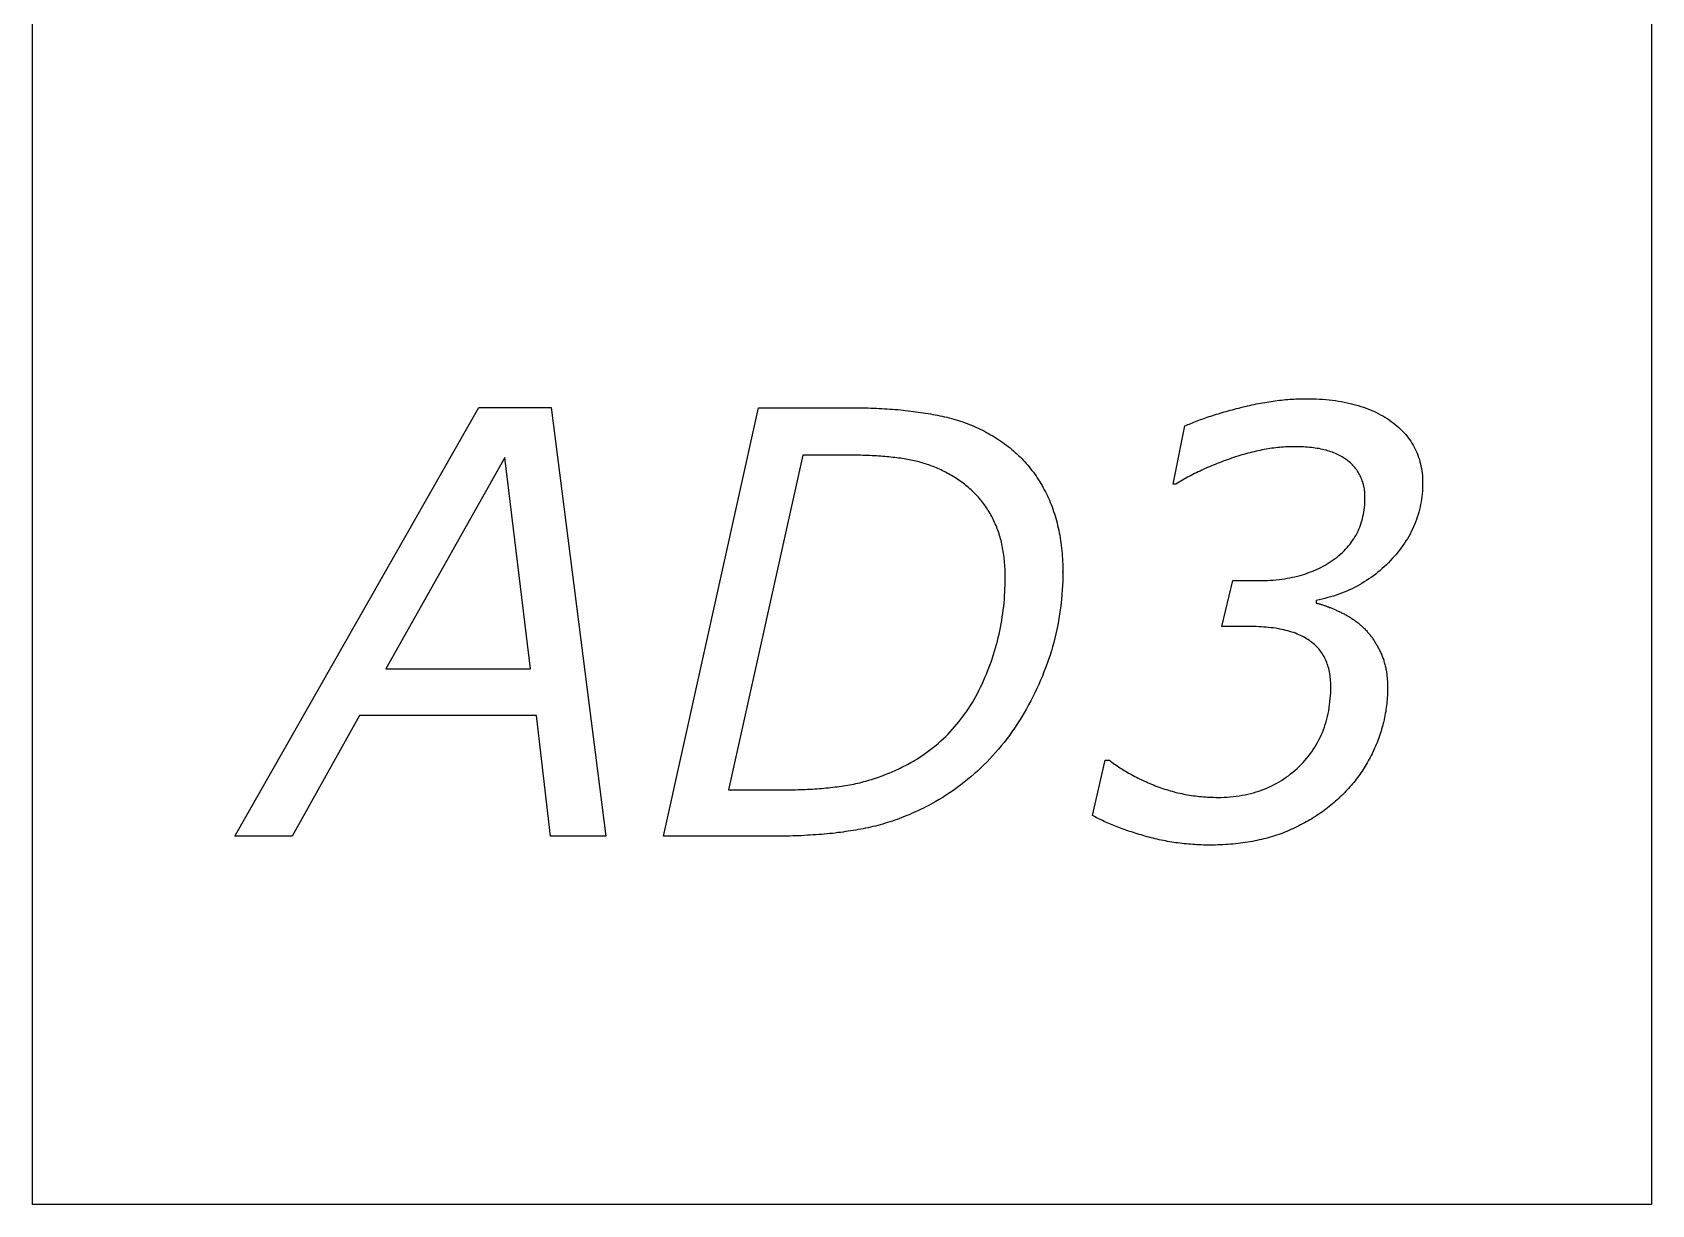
# Model space of a CAD drawing. Extents: x 0.1 to 3.8, y 0.1 to 10.9.
# Drawn here: x 0.062 to 1.938, y 0.062 to 1.42 of the extents above; entities that cross this region are included whole.
import ezdxf

# ---------------------------------------------------------------- set-up
doc = ezdxf.new("R2010")
doc.units = 0
doc.layers.add('CAPA_1', color=7, linetype='CONTINUOUS')

msp = doc.modelspace()

# ---------------------------------------------------------------- linework, layer by layer
at = {"layer": 'CAPA_1', "color": 7}
for points in [[(0.0621, 9.9379), (1.9379, 9.9379), (1.9379, 0.0621), (0.0621, 0.0621)], [(0.7263, 0.489), (0.6622, 0.489), (0.6462, 0.6287), (0.4412, 0.6287), (0.3632, 0.489), (0.2965, 0.489), (0.5794, 0.9853), (0.6631, 0.9853)], [(0.6392, 0.6827), (0.6095, 0.9276), (0.4715, 0.6827)]]:
    msp.add_lwpolyline(points, close=True, dxfattribs=at)
for points in [[(1.4621, 0.9855), (1.4647, 0.9861), (1.4672, 0.9867), (1.4698, 0.9873), (1.4723, 0.9879), (1.4748, 0.9885), (1.4773, 0.989), (1.4798, 0.9896), (1.4823, 0.9901), (1.4848, 0.9905), (1.4873, 0.991), (1.4897, 0.9914), (1.4922, 0.9918), (1.4946, 0.9922), (1.4971, 0.9926), (1.4995, 0.993), (1.5019, 0.9933), (1.5043, 0.9936), (1.5067, 0.9939), (1.5091, 0.9941), (1.5115, 0.9944), (1.5139, 0.9946), (1.5163, 0.9948), (1.5186, 0.995), (1.521, 0.9952), (1.5233, 0.9953), (1.5256, 0.9954), (1.528, 0.9955), (1.5303, 0.9956), (1.5326, 0.9956), (1.5349, 0.9957), (1.5372, 0.9957)], [(1.5372, 0.9957), (1.5412, 0.9956), (1.5452, 0.9956), (1.5491, 0.9954), (1.553, 0.9952), (1.5568, 0.995), (1.5605, 0.9947), (1.5642, 0.9943), (1.5679, 0.9939), (1.5715, 0.9935), (1.575, 0.9929), (1.5785, 0.9924), (1.5819, 0.9917), (1.5852, 0.991), (1.5885, 0.9903), (1.5918, 0.9895), (1.595, 0.9887), (1.5981, 0.9877), (1.6012, 0.9868), (1.6042, 0.9858), (1.6072, 0.9847), (1.6101, 0.9836), (1.613, 0.9824), (1.6158, 0.9812), (1.6185, 0.9799), (1.6212, 0.9785), (1.6238, 0.9771), (1.6264, 0.9757), (1.6289, 0.9742), (1.6314, 0.9726), (1.6338, 0.971), (1.6362, 0.9693)], [(0.9218, 0.4888), (0.7934, 0.4888), (0.9033, 0.9851), (1.0138, 0.9851)], [(1.0138, 0.9851), (1.0171, 0.9851), (1.0204, 0.9851), (1.0237, 0.9851), (1.027, 0.985), (1.0302, 0.9849), (1.0334, 0.9848), (1.0367, 0.9847), (1.0398, 0.9846), (1.043, 0.9845), (1.0462, 0.9843), (1.0493, 0.9841), (1.0524, 0.9839), (1.0555, 0.9837), (1.0586, 0.9835), (1.0617, 0.9832), (1.0647, 0.983), (1.0677, 0.9827), (1.0707, 0.9824), (1.0737, 0.9821), (1.0767, 0.9817), (1.0796, 0.9814), (1.0825, 0.981), (1.0854, 0.9806), (1.0883, 0.9802), (1.0912, 0.9798), (1.094, 0.9794), (1.0969, 0.9789), (1.0997, 0.9785), (1.1025, 0.978), (1.1052, 0.9775), (1.108, 0.977)], [(1.108, 0.977), (1.1107, 0.9765), (1.1135, 0.976), (1.1162, 0.9754), (1.1189, 0.9748), (1.1216, 0.9742), (1.1243, 0.9735), (1.1269, 0.9728), (1.1296, 0.9721), (1.1322, 0.9713), (1.1348, 0.9705), (1.1374, 0.9697), (1.14, 0.9688), (1.1426, 0.9679), (1.1451, 0.9669), (1.1477, 0.9659), (1.1502, 0.9649), (1.1527, 0.9638), (1.1552, 0.9627), (1.1577, 0.9616), (1.1601, 0.9604), (1.1626, 0.9592), (1.165, 0.9579), (1.1674, 0.9566), (1.1698, 0.9553), (1.1722, 0.9539), (1.1746, 0.9525), (1.1769, 0.9511), (1.1793, 0.9496), (1.1816, 0.9481), (1.1839, 0.9466), (1.1862, 0.945)], [(1.3973, 0.9641), (1.399, 0.9649), (1.4007, 0.9656), (1.4024, 0.9663), (1.4041, 0.9671), (1.4059, 0.9678), (1.4077, 0.9685), (1.4095, 0.9693), (1.4114, 0.97), (1.4133, 0.9707), (1.4152, 0.9714), (1.4172, 0.9721), (1.4191, 0.9728), (1.4211, 0.9735), (1.4232, 0.9742), (1.4252, 0.9749), (1.4273, 0.9756), (1.4295, 0.9763), (1.4316, 0.977), (1.4338, 0.9777), (1.436, 0.9783), (1.4382, 0.979), (1.4405, 0.9797), (1.4428, 0.9803), (1.4451, 0.981), (1.4474, 0.9816), (1.4498, 0.9823), (1.4522, 0.9829), (1.4547, 0.9836), (1.4571, 0.9842), (1.4596, 0.9848), (1.4621, 0.9855)], [(1.3868, 0.8968), (1.3836, 0.8968), (1.3973, 0.9641)], [(1.6362, 0.9693), (1.6385, 0.9676), (1.6407, 0.9659), (1.6429, 0.9641), (1.645, 0.9623), (1.647, 0.9604), (1.6489, 0.9585), (1.6508, 0.9566), (1.6526, 0.9546), (1.6543, 0.9526), (1.6559, 0.9505), (1.6574, 0.9484), (1.6589, 0.9463), (1.6603, 0.9441), (1.6616, 0.9419), (1.6629, 0.9396), (1.6641, 0.9373), (1.6652, 0.935), (1.6662, 0.9326), (1.6671, 0.9302), (1.668, 0.9277), (1.6688, 0.9252), (1.6695, 0.9227), (1.6702, 0.9201), (1.6707, 0.9175), (1.6712, 0.9148), (1.6716, 0.9121), (1.672, 0.9094), (1.6723, 0.9066), (1.6724, 0.9038), (1.6726, 0.9009), (1.6726, 0.898)], [(1.1862, 0.945), (1.1884, 0.9434), (1.1905, 0.9419), (1.1926, 0.9403), (1.1947, 0.9386), (1.1967, 0.937), (1.1987, 0.9353), (1.2007, 0.9335), (1.2026, 0.9318), (1.2045, 0.93), (1.2064, 0.9282), (1.2082, 0.9263), (1.21, 0.9245), (1.2118, 0.9225), (1.2135, 0.9206), (1.2152, 0.9186), (1.2169, 0.9166), (1.2185, 0.9146), (1.2201, 0.9125), (1.2217, 0.9105), (1.2233, 0.9083), (1.2248, 0.9062), (1.2262, 0.904), (1.2277, 0.9018), (1.2291, 0.8995), (1.2304, 0.8973), (1.2318, 0.895), (1.2331, 0.8926), (1.2343, 0.8903), (1.2356, 0.8879), (1.2368, 0.8854), (1.238, 0.883)], [(1.5244, 0.9401), (1.5223, 0.9401), (1.5201, 0.94), (1.5179, 0.94), (1.5158, 0.9399), (1.5136, 0.9398), (1.5114, 0.9396), (1.5092, 0.9395), (1.507, 0.9393), (1.5047, 0.939), (1.5025, 0.9388), (1.5003, 0.9385), (1.498, 0.9382), (1.4958, 0.9379), (1.4935, 0.9375), (1.4912, 0.9371), (1.4889, 0.9367), (1.4866, 0.9363), (1.4843, 0.9358), (1.482, 0.9353), (1.4797, 0.9348), (1.4774, 0.9343), (1.475, 0.9337), (1.4727, 0.9331), (1.4703, 0.9325), (1.4679, 0.9319), (1.4656, 0.9312), (1.4632, 0.9305), (1.4608, 0.9298), (1.4584, 0.929), (1.4559, 0.9282), (1.4535, 0.9274)], [(1.5851, 0.9245), (1.5837, 0.9255), (1.5824, 0.9264), (1.5809, 0.9273), (1.5795, 0.9282), (1.578, 0.9291), (1.5764, 0.9299), (1.5748, 0.9307), (1.5732, 0.9315), (1.5716, 0.9322), (1.5698, 0.9329), (1.5681, 0.9336), (1.5663, 0.9342), (1.5645, 0.9348), (1.5626, 0.9354), (1.5607, 0.9359), (1.5587, 0.9364), (1.5567, 0.9369), (1.5547, 0.9374), (1.5526, 0.9378), (1.5505, 0.9381), (1.5483, 0.9385), (1.5461, 0.9388), (1.5439, 0.9391), (1.5416, 0.9393), (1.5392, 0.9395), (1.5369, 0.9397), (1.5345, 0.9398), (1.532, 0.94), (1.5295, 0.94), (1.527, 0.9401), (1.5244, 0.9401)], [(1.0074, 0.9303), (0.9547, 0.9303), (0.8685, 0.5426), (0.9346, 0.5426)], [(1.0818, 0.9241), (1.0799, 0.9245), (1.0779, 0.9249), (1.076, 0.9253), (1.0739, 0.9256), (1.0719, 0.9259), (1.0698, 0.9263), (1.0677, 0.9266), (1.0656, 0.9269), (1.0634, 0.9272), (1.0612, 0.9274), (1.059, 0.9277), (1.0567, 0.9279), (1.0544, 0.9282), (1.0521, 0.9284), (1.0497, 0.9286), (1.0473, 0.9288), (1.0449, 0.929), (1.0424, 0.9292), (1.0399, 0.9293), (1.0374, 0.9295), (1.0348, 0.9296), (1.0322, 0.9297), (1.0296, 0.9298), (1.0269, 0.9299), (1.0242, 0.93), (1.0215, 0.9301), (1.0187, 0.9301), (1.0159, 0.9302), (1.0131, 0.9302), (1.0103, 0.9302), (1.0074, 0.9303)], [(1.137, 0.9001), (1.1354, 0.9013), (1.1337, 0.9024), (1.132, 0.9035), (1.1303, 0.9046), (1.1286, 0.9056), (1.1269, 0.9066), (1.1252, 0.9076), (1.1235, 0.9086), (1.1217, 0.9095), (1.12, 0.9105), (1.1182, 0.9114), (1.1165, 0.9122), (1.1147, 0.9131), (1.113, 0.9139), (1.1112, 0.9147), (1.1094, 0.9155), (1.1076, 0.9162), (1.1058, 0.917), (1.104, 0.9177), (1.1022, 0.9183), (1.1004, 0.919), (1.0986, 0.9196), (1.0967, 0.9202), (1.0949, 0.9208), (1.093, 0.9213), (1.0912, 0.9219), (1.0893, 0.9224), (1.0874, 0.9228), (1.0856, 0.9233), (1.0837, 0.9237), (1.0818, 0.9241)], [(1.4535, 0.9274), (1.4511, 0.9266), (1.4487, 0.9258), (1.4463, 0.9249), (1.4439, 0.9241), (1.4416, 0.9232), (1.4392, 0.9223), (1.4369, 0.9214), (1.4346, 0.9205), (1.4324, 0.9196), (1.4301, 0.9187), (1.4279, 0.9178), (1.4256, 0.9168), (1.4234, 0.9159), (1.4212, 0.9149), (1.4191, 0.9139), (1.4169, 0.9129), (1.4148, 0.9119), (1.4127, 0.9109), (1.4106, 0.9099), (1.4085, 0.9089), (1.4064, 0.9078), (1.4044, 0.9068), (1.4023, 0.9057), (1.4003, 0.9046), (1.3983, 0.9035), (1.3964, 0.9024), (1.3944, 0.9013), (1.3925, 0.9002), (1.3906, 0.8991), (1.3886, 0.8979), (1.3868, 0.8968)], [(1.6058, 0.8808), (1.6058, 0.8826), (1.6058, 0.8844), (1.6057, 0.8861), (1.6055, 0.8879), (1.6053, 0.8896), (1.6051, 0.8912), (1.6048, 0.8929), (1.6045, 0.8945), (1.6041, 0.8961), (1.6037, 0.8976), (1.6032, 0.8992), (1.6027, 0.9007), (1.6022, 0.9022), (1.6016, 0.9036), (1.601, 0.905), (1.6003, 0.9064), (1.5996, 0.9078), (1.5988, 0.9092), (1.598, 0.9105), (1.5972, 0.9118), (1.5963, 0.9131), (1.5954, 0.9144), (1.5944, 0.9156), (1.5934, 0.9168), (1.5923, 0.918), (1.5912, 0.9191), (1.5901, 0.9202), (1.5889, 0.9213), (1.5877, 0.9224), (1.5864, 0.9234), (1.5851, 0.9245)], [(1.176, 0.8541), (1.1752, 0.8559), (1.1743, 0.8577), (1.1734, 0.8594), (1.1725, 0.8611), (1.1715, 0.8628), (1.1705, 0.8645), (1.1695, 0.8662), (1.1685, 0.8678), (1.1674, 0.8694), (1.1664, 0.871), (1.1652, 0.8726), (1.1641, 0.8742), (1.1629, 0.8757), (1.1617, 0.8772), (1.1605, 0.8787), (1.1592, 0.8802), (1.158, 0.8817), (1.1566, 0.8831), (1.1553, 0.8845), (1.1539, 0.886), (1.1525, 0.8873), (1.1511, 0.8887), (1.1497, 0.89), (1.1482, 0.8914), (1.1467, 0.8927), (1.1451, 0.894), (1.1436, 0.8952), (1.142, 0.8965), (1.1404, 0.8977), (1.1387, 0.8989), (1.137, 0.9001)], [(1.238, 0.883), (1.2391, 0.8805), (1.2402, 0.878), (1.2412, 0.8755), (1.2423, 0.873), (1.2433, 0.8704), (1.2442, 0.8678), (1.2451, 0.8652), (1.246, 0.8625), (1.2468, 0.8598), (1.2476, 0.8571), (1.2484, 0.8544), (1.2491, 0.8517), (1.2498, 0.8489), (1.2505, 0.8461), (1.2511, 0.8432), (1.2516, 0.8404), (1.2522, 0.8375), (1.2527, 0.8346), (1.2532, 0.8316), (1.2536, 0.8287), (1.254, 0.8257), (1.2543, 0.8227), (1.2546, 0.8196), (1.2549, 0.8165), (1.2552, 0.8134), (1.2554, 0.8103), (1.2555, 0.8072), (1.2557, 0.804), (1.2558, 0.8008), (1.2558, 0.7976), (1.2558, 0.7943)], [(1.6726, 0.898), (1.6726, 0.8948), (1.6724, 0.8917), (1.6723, 0.8886), (1.672, 0.8855), (1.6717, 0.8824), (1.6713, 0.8793), (1.6708, 0.8763), (1.6703, 0.8733), (1.6696, 0.8703), (1.6689, 0.8673), (1.6682, 0.8644), (1.6673, 0.8615), (1.6664, 0.8586), (1.6654, 0.8557), (1.6644, 0.8528), (1.6632, 0.85), (1.662, 0.8472), (1.6607, 0.8444), (1.6594, 0.8417), (1.658, 0.8389), (1.6565, 0.8362), (1.6549, 0.8335), (1.6533, 0.8309), (1.6515, 0.8282), (1.6497, 0.8256), (1.6479, 0.823), (1.6459, 0.8204), (1.6439, 0.8179), (1.6418, 0.8153), (1.6397, 0.8128), (1.6375, 0.8104)], [(1.5714, 0.8106), (1.5735, 0.8123), (1.5757, 0.814), (1.5777, 0.8158), (1.5797, 0.8176), (1.5816, 0.8194), (1.5834, 0.8213), (1.5852, 0.8232), (1.5869, 0.8252), (1.5885, 0.8272), (1.59, 0.8292), (1.5915, 0.8313), (1.5929, 0.8334), (1.5942, 0.8356), (1.5955, 0.8377), (1.5967, 0.84), (1.5978, 0.8422), (1.5988, 0.8446), (1.5998, 0.8469), (1.6007, 0.8493), (1.6015, 0.8517), (1.6023, 0.8542), (1.6029, 0.8567), (1.6035, 0.8592), (1.6041, 0.8618), (1.6046, 0.8644), (1.6049, 0.867), (1.6053, 0.8697), (1.6055, 0.8724), (1.6057, 0.8752), (1.6058, 0.878), (1.6058, 0.8808)], [(1.1891, 0.7889), (1.1891, 0.7913), (1.189, 0.7937), (1.189, 0.7961), (1.1889, 0.7985), (1.1887, 0.8008), (1.1886, 0.8032), (1.1884, 0.8055), (1.1882, 0.8078), (1.188, 0.81), (1.1877, 0.8123), (1.1874, 0.8145), (1.1871, 0.8167), (1.1868, 0.8188), (1.1864, 0.821), (1.186, 0.8231), (1.1856, 0.8252), (1.1852, 0.8273), (1.1847, 0.8294), (1.1842, 0.8314), (1.1836, 0.8334), (1.1831, 0.8354), (1.1825, 0.8374), (1.1819, 0.8393), (1.1812, 0.8413), (1.1806, 0.8432), (1.1799, 0.8451), (1.1792, 0.8469), (1.1784, 0.8488), (1.1776, 0.8506), (1.1768, 0.8524), (1.176, 0.8541)], [(1.4829, 0.7849), (1.4864, 0.7849), (1.4898, 0.785), (1.4932, 0.7852), (1.4965, 0.7853), (1.4998, 0.7856), (1.5031, 0.7859), (1.5063, 0.7862), (1.5095, 0.7866), (1.5126, 0.7871), (1.5157, 0.7876), (1.5187, 0.7881), (1.5218, 0.7888), (1.5247, 0.7894), (1.5277, 0.7901), (1.5306, 0.7909), (1.5334, 0.7917), (1.5362, 0.7926), (1.539, 0.7936), (1.5417, 0.7946), (1.5444, 0.7956), (1.5471, 0.7967), (1.5497, 0.7978), (1.5523, 0.799), (1.5548, 0.8003), (1.5573, 0.8016), (1.5597, 0.803), (1.5621, 0.8044), (1.5645, 0.8058), (1.5668, 0.8074), (1.5691, 0.8089), (1.5714, 0.8106)], [(1.6375, 0.8104), (1.6352, 0.8079), (1.6329, 0.8056), (1.6306, 0.8033), (1.6282, 0.801), (1.6258, 0.7988), (1.6233, 0.7967), (1.6208, 0.7946), (1.6183, 0.7926), (1.6157, 0.7906), (1.6131, 0.7887), (1.6104, 0.7869), (1.6077, 0.7851), (1.605, 0.7834), (1.6022, 0.7817), (1.5994, 0.7801), (1.5966, 0.7785), (1.5937, 0.777), (1.5908, 0.7756), (1.5878, 0.7742), (1.5848, 0.7728), (1.5818, 0.7716), (1.5787, 0.7704), (1.5756, 0.7692), (1.5725, 0.7681), (1.5693, 0.7671), (1.566, 0.7661), (1.5628, 0.7652), (1.5595, 0.7643), (1.5561, 0.7635), (1.5527, 0.7627), (1.5493, 0.762)], [(1.1623, 0.6651), (1.164, 0.6689), (1.1656, 0.6726), (1.1672, 0.6764), (1.1687, 0.6802), (1.1702, 0.684), (1.1716, 0.6878), (1.173, 0.6917), (1.1743, 0.6955), (1.1756, 0.6994), (1.1768, 0.7033), (1.1779, 0.7072), (1.179, 0.7111), (1.18, 0.715), (1.181, 0.7189), (1.1819, 0.7229), (1.1828, 0.7269), (1.1836, 0.7308), (1.1844, 0.7348), (1.1851, 0.7388), (1.1857, 0.7429), (1.1863, 0.7469), (1.1868, 0.751), (1.1873, 0.755), (1.1877, 0.7591), (1.1881, 0.7632), (1.1884, 0.7673), (1.1886, 0.7714), (1.1888, 0.7756), (1.189, 0.7797), (1.1891, 0.7839), (1.1891, 0.7881)], [(1.1891, 0.7881), (1.1891, 0.7889)], [(1.2558, 0.795), (1.2558, 0.7898), (1.2557, 0.7845), (1.2555, 0.7793), (1.2552, 0.7741), (1.2548, 0.769), (1.2544, 0.7638), (1.2538, 0.7587), (1.2532, 0.7536), (1.2525, 0.7485), (1.2517, 0.7434), (1.2508, 0.7384), (1.2499, 0.7333), (1.2489, 0.7283), (1.2478, 0.7233), (1.2466, 0.7183), (1.2453, 0.7134), (1.2439, 0.7084), (1.2425, 0.7035), (1.241, 0.6986), (1.2394, 0.6937), (1.2377, 0.6888), (1.2359, 0.6839), (1.234, 0.6791), (1.2321, 0.6743), (1.2301, 0.6695), (1.228, 0.6647), (1.2258, 0.6599), (1.2235, 0.6551), (1.2212, 0.6504), (1.2187, 0.6457), (1.2162, 0.641)], [(1.2558, 0.7943), (1.2558, 0.795)], [(1.4704, 0.7319), (1.4401, 0.7319), (1.4526, 0.7849), (1.4829, 0.7849)], [(1.5493, 0.762), (1.5493, 0.759)], [(1.5493, 0.759), (1.5501, 0.7588), (1.5509, 0.7586), (1.5518, 0.7583), (1.5526, 0.7581), (1.5534, 0.7579), (1.5542, 0.7576), (1.5551, 0.7574), (1.5559, 0.7571), (1.5568, 0.7568), (1.5576, 0.7566), (1.5585, 0.7563), (1.5593, 0.756), (1.5602, 0.7557), (1.5611, 0.7554), (1.562, 0.755), (1.5629, 0.7547), (1.5637, 0.7544), (1.5646, 0.754), (1.5655, 0.7537), (1.5665, 0.7533), (1.5674, 0.7529), (1.5683, 0.7526), (1.5692, 0.7522), (1.5701, 0.7518), (1.5711, 0.7514), (1.572, 0.751), (1.573, 0.7505), (1.5739, 0.7501), (1.5749, 0.7497), (1.5758, 0.7492), (1.5768, 0.7488)], [(1.5429, 0.7145), (1.5414, 0.7156), (1.5398, 0.7167), (1.5382, 0.7177), (1.5365, 0.7187), (1.5347, 0.7197), (1.5329, 0.7206), (1.5311, 0.7215), (1.5292, 0.7223), (1.5272, 0.7231), (1.5252, 0.7239), (1.5231, 0.7247), (1.521, 0.7254), (1.5188, 0.726), (1.5166, 0.7267), (1.5143, 0.7273), (1.512, 0.7278), (1.5096, 0.7284), (1.5071, 0.7288), (1.5046, 0.7293), (1.5021, 0.7297), (1.4995, 0.7301), (1.4968, 0.7304), (1.4941, 0.7307), (1.4913, 0.731), (1.4885, 0.7312), (1.4856, 0.7314), (1.4827, 0.7316), (1.4797, 0.7317), (1.4767, 0.7318), (1.4736, 0.7319), (1.4704, 0.7319)], [(1.5768, 0.7488), (1.5778, 0.7483), (1.5787, 0.7478), (1.5797, 0.7473), (1.5807, 0.7468), (1.5816, 0.7464), (1.5826, 0.7458), (1.5835, 0.7453), (1.5844, 0.7448), (1.5854, 0.7443), (1.5863, 0.7438), (1.5872, 0.7432), (1.5881, 0.7427), (1.589, 0.7421), (1.5898, 0.7415), (1.5907, 0.741), (1.5916, 0.7404), (1.5924, 0.7398), (1.5933, 0.7392), (1.5941, 0.7386), (1.595, 0.738), (1.5958, 0.7374), (1.5966, 0.7368), (1.5974, 0.7361), (1.5982, 0.7355), (1.599, 0.7348), (1.5998, 0.7342), (1.6006, 0.7335), (1.6013, 0.7328), (1.6021, 0.7322), (1.6029, 0.7315), (1.6036, 0.7308)], [(1.5662, 0.6622), (1.5662, 0.6645), (1.5661, 0.6667), (1.566, 0.6688), (1.5659, 0.671), (1.5656, 0.6731), (1.5654, 0.6751), (1.5651, 0.6771), (1.5647, 0.6791), (1.5643, 0.6811), (1.5638, 0.683), (1.5633, 0.6849), (1.5628, 0.6867), (1.5621, 0.6885), (1.5615, 0.6902), (1.5608, 0.692), (1.56, 0.6937), (1.5592, 0.6953), (1.5584, 0.6969), (1.5575, 0.6985), (1.5565, 0.7), (1.5555, 0.7015), (1.5545, 0.703), (1.5534, 0.7044), (1.5523, 0.7058), (1.5511, 0.7072), (1.5498, 0.7085), (1.5486, 0.7098), (1.5472, 0.711), (1.5458, 0.7122), (1.5444, 0.7134), (1.5429, 0.7145)], [(1.6036, 0.7308), (1.6044, 0.73), (1.6052, 0.7293), (1.6059, 0.7285), (1.6067, 0.7277), (1.6074, 0.727), (1.6082, 0.7262), (1.6089, 0.7253), (1.6096, 0.7245), (1.6103, 0.7237), (1.611, 0.7228), (1.6117, 0.722), (1.6124, 0.7211), (1.6131, 0.7202), (1.6137, 0.7193), (1.6144, 0.7184), (1.615, 0.7175), (1.6157, 0.7165), (1.6163, 0.7156), (1.6169, 0.7146), (1.6175, 0.7136), (1.6181, 0.7126), (1.6187, 0.7116), (1.6193, 0.7106), (1.6199, 0.7096), (1.6205, 0.7086), (1.621, 0.7075), (1.6216, 0.7064), (1.6221, 0.7054), (1.6227, 0.7043), (1.6232, 0.7032), (1.6237, 0.7021)], [(1.6237, 0.7021), (1.6243, 0.7009), (1.6248, 0.6998), (1.6253, 0.6986), (1.6257, 0.6975), (1.6262, 0.6963), (1.6266, 0.6951), (1.6271, 0.6939), (1.6275, 0.6927), (1.6278, 0.6915), (1.6282, 0.6902), (1.6286, 0.689), (1.6289, 0.6877), (1.6292, 0.6864), (1.6295, 0.6851), (1.6298, 0.6838), (1.6301, 0.6825), (1.6303, 0.6811), (1.6306, 0.6798), (1.6308, 0.6784), (1.631, 0.6771), (1.6312, 0.6757), (1.6313, 0.6743), (1.6315, 0.6729), (1.6316, 0.6714), (1.6317, 0.67), (1.6318, 0.6685), (1.6319, 0.6671), (1.632, 0.6656), (1.632, 0.6641), (1.632, 0.6626), (1.632, 0.6611)], [(1.084, 0.5767), (1.0873, 0.5787), (1.0906, 0.5808), (1.0937, 0.5829), (1.0969, 0.5851), (1.1, 0.5873), (1.103, 0.5896), (1.106, 0.592), (1.1089, 0.5944), (1.1118, 0.5968), (1.1146, 0.5993), (1.1174, 0.6019), (1.1201, 0.6045), (1.1228, 0.6072), (1.1254, 0.6099), (1.128, 0.6127), (1.1305, 0.6156), (1.133, 0.6185), (1.1354, 0.6215), (1.1378, 0.6245), (1.1401, 0.6275), (1.1424, 0.6307), (1.1446, 0.6339), (1.1468, 0.6371), (1.1489, 0.6404), (1.151, 0.6438), (1.153, 0.6472), (1.1549, 0.6507), (1.1568, 0.6542), (1.1587, 0.6578), (1.1605, 0.6614), (1.1623, 0.6651)], [(1.5295, 0.5696), (1.5319, 0.5719), (1.5341, 0.5743), (1.5363, 0.5767), (1.5384, 0.5791), (1.5404, 0.5816), (1.5424, 0.5842), (1.5442, 0.5868), (1.546, 0.5894), (1.5477, 0.5921), (1.5494, 0.5948), (1.551, 0.5976), (1.5524, 0.6004), (1.5539, 0.6032), (1.5552, 0.6061), (1.5565, 0.6091), (1.5576, 0.6121), (1.5588, 0.6151), (1.5598, 0.6182), (1.5607, 0.6213), (1.5616, 0.6245), (1.5624, 0.6277), (1.5631, 0.6309), (1.5638, 0.6342), (1.5644, 0.6376), (1.5649, 0.641), (1.5653, 0.6444), (1.5656, 0.6479), (1.5659, 0.6514), (1.5661, 0.655), (1.5662, 0.6586), (1.5662, 0.6622)], [(1.632, 0.6611), (1.632, 0.6588), (1.632, 0.6564), (1.6319, 0.6541), (1.6318, 0.6518), (1.6316, 0.6494), (1.6315, 0.6471), (1.6313, 0.6448), (1.631, 0.6425), (1.6308, 0.6402), (1.6305, 0.6379), (1.6301, 0.6356), (1.6298, 0.6333), (1.6294, 0.631), (1.629, 0.6287), (1.6285, 0.6265), (1.628, 0.6242), (1.6275, 0.6219), (1.627, 0.6197), (1.6264, 0.6174), (1.6258, 0.6152), (1.6251, 0.6129), (1.6245, 0.6107), (1.6238, 0.6085), (1.623, 0.6063), (1.6223, 0.604), (1.6215, 0.6018), (1.6206, 0.5996), (1.6198, 0.5974), (1.6189, 0.5952), (1.618, 0.593), (1.617, 0.5908)], [(1.2162, 0.641), (1.2136, 0.6364), (1.211, 0.6318), (1.2083, 0.6273), (1.2055, 0.6228), (1.2027, 0.6184), (1.1998, 0.6141), (1.1969, 0.6099), (1.1939, 0.6057), (1.1908, 0.6016), (1.1877, 0.5976), (1.1845, 0.5936), (1.1812, 0.5897), (1.1779, 0.5859), (1.1745, 0.5821), (1.1711, 0.5784), (1.1676, 0.5748), (1.1641, 0.5712), (1.1604, 0.5678), (1.1568, 0.5643), (1.153, 0.561), (1.1492, 0.5577), (1.1454, 0.5545), (1.1415, 0.5514), (1.1375, 0.5483), (1.1335, 0.5453), (1.1294, 0.5423), (1.1252, 0.5395), (1.121, 0.5367), (1.1167, 0.5339), (1.1124, 0.5313), (1.108, 0.5287)], [(1.617, 0.5908), (1.616, 0.5886), (1.615, 0.5865), (1.614, 0.5844), (1.613, 0.5823), (1.6119, 0.5802), (1.6108, 0.5781), (1.6097, 0.5761), (1.6085, 0.574), (1.6073, 0.572), (1.6061, 0.57), (1.6049, 0.5681), (1.6037, 0.5661), (1.6024, 0.5642), (1.6011, 0.5623), (1.5998, 0.5604), (1.5985, 0.5585), (1.5971, 0.5567), (1.5957, 0.5548), (1.5943, 0.553), (1.5929, 0.5512), (1.5914, 0.5494), (1.5899, 0.5477), (1.5884, 0.546), (1.5869, 0.5442), (1.5853, 0.5425), (1.5838, 0.5409), (1.5822, 0.5392), (1.5805, 0.5376), (1.5789, 0.536), (1.5772, 0.5344), (1.5755, 0.5328)], [(1.016, 0.5498), (1.0183, 0.5503), (1.0206, 0.5509), (1.0229, 0.5514), (1.0252, 0.5521), (1.0275, 0.5527), (1.0298, 0.5533), (1.0321, 0.554), (1.0343, 0.5547), (1.0366, 0.5554), (1.0388, 0.5561), (1.0411, 0.5569), (1.0433, 0.5577), (1.0455, 0.5585), (1.0477, 0.5593), (1.05, 0.5602), (1.0521, 0.561), (1.0543, 0.5619), (1.0565, 0.5628), (1.0587, 0.5638), (1.0608, 0.5647), (1.063, 0.5657), (1.0651, 0.5667), (1.0673, 0.5677), (1.0694, 0.5688), (1.0715, 0.5699), (1.0736, 0.5709), (1.0757, 0.5721), (1.0778, 0.5732), (1.0799, 0.5744), (1.082, 0.5755), (1.084, 0.5767)], [(1.29, 0.513), (1.305, 0.5769), (1.3098, 0.5769)], [(1.3098, 0.5769), (1.3112, 0.5758), (1.3127, 0.5747), (1.3142, 0.5736), (1.3157, 0.5725), (1.3172, 0.5714), (1.3188, 0.5704), (1.3203, 0.5693), (1.3219, 0.5682), (1.3235, 0.5672), (1.3252, 0.5662), (1.3268, 0.5651), (1.3285, 0.5641), (1.3302, 0.5631), (1.332, 0.5621), (1.3337, 0.5611), (1.3355, 0.5602), (1.3373, 0.5592), (1.3392, 0.5582), (1.341, 0.5573), (1.3429, 0.5563), (1.3448, 0.5554), (1.3467, 0.5545), (1.3487, 0.5536), (1.3506, 0.5527), (1.3526, 0.5518), (1.3546, 0.5509), (1.3567, 0.55), (1.3587, 0.5491), (1.3608, 0.5483), (1.3629, 0.5474), (1.3651, 0.5466)], [(1.4353, 0.5339), (1.439, 0.5339), (1.4426, 0.5341), (1.4462, 0.5342), (1.4498, 0.5345), (1.4533, 0.5348), (1.4568, 0.5352), (1.4602, 0.5357), (1.4636, 0.5363), (1.4669, 0.5369), (1.4702, 0.5376), (1.4735, 0.5384), (1.4767, 0.5393), (1.4799, 0.5402), (1.483, 0.5412), (1.4861, 0.5423), (1.4891, 0.5434), (1.4921, 0.5446), (1.4951, 0.5459), (1.498, 0.5473), (1.5008, 0.5487), (1.5037, 0.5503), (1.5064, 0.5519), (1.5092, 0.5535), (1.5119, 0.5553), (1.5145, 0.5571), (1.5171, 0.559), (1.5197, 0.561), (1.5222, 0.563), (1.5247, 0.5651), (1.5271, 0.5673), (1.5295, 0.5696)], [(0.9346, 0.5426), (0.9375, 0.5426), (0.9404, 0.5426), (0.9433, 0.5427), (0.9462, 0.5427), (0.949, 0.5428), (0.9519, 0.5429), (0.9547, 0.543), (0.9575, 0.5431), (0.9602, 0.5432), (0.963, 0.5434), (0.9657, 0.5435), (0.9684, 0.5437), (0.9711, 0.5439), (0.9738, 0.5441), (0.9764, 0.5443), (0.9791, 0.5445), (0.9817, 0.5448), (0.9843, 0.545), (0.9868, 0.5453), (0.9894, 0.5456), (0.9919, 0.5459), (0.9944, 0.5462), (0.9969, 0.5465), (0.9993, 0.5469), (1.0018, 0.5473), (1.0042, 0.5476), (1.0066, 0.548), (1.009, 0.5484), (1.0113, 0.5489), (1.0137, 0.5493), (1.016, 0.5498)], [(1.3651, 0.5466), (1.3672, 0.5458), (1.3694, 0.545), (1.3715, 0.5442), (1.3737, 0.5435), (1.3759, 0.5428), (1.3781, 0.5421), (1.3802, 0.5415), (1.3824, 0.5409), (1.3847, 0.5403), (1.3869, 0.5397), (1.3891, 0.5392), (1.3913, 0.5387), (1.3936, 0.5382), (1.3958, 0.5377), (1.3981, 0.5373), (1.4004, 0.5369), (1.4026, 0.5365), (1.4049, 0.5361), (1.4072, 0.5358), (1.4095, 0.5355), (1.4118, 0.5352), (1.4141, 0.535), (1.4164, 0.5348), (1.4188, 0.5346), (1.4211, 0.5344), (1.4235, 0.5342), (1.4258, 0.5341), (1.4282, 0.534), (1.4305, 0.534), (1.4329, 0.5339), (1.4353, 0.5339)], [(1.108, 0.5287), (1.1053, 0.5272), (1.1025, 0.5257), (1.0998, 0.5242), (1.0971, 0.5228), (1.0943, 0.5215), (1.0916, 0.5201), (1.0888, 0.5188), (1.0861, 0.5175), (1.0833, 0.5163), (1.0806, 0.515), (1.0778, 0.5138), (1.0751, 0.5127), (1.0723, 0.5116), (1.0695, 0.5105), (1.0667, 0.5094), (1.0639, 0.5084), (1.0612, 0.5074), (1.0584, 0.5065), (1.0556, 0.5055), (1.0528, 0.5047), (1.05, 0.5038), (1.0472, 0.503), (1.0444, 0.5022), (1.0416, 0.5014), (1.0387, 0.5007), (1.0359, 0.5), (1.0331, 0.4993), (1.0303, 0.4987), (1.0274, 0.4981), (1.0246, 0.4975), (1.0217, 0.497)], [(1.5755, 0.5327), (1.5737, 0.531), (1.5718, 0.5294), (1.57, 0.5278), (1.5681, 0.5263), (1.5662, 0.5247), (1.5643, 0.5232), (1.5624, 0.5217), (1.5604, 0.5202), (1.5585, 0.5187), (1.5565, 0.5173), (1.5545, 0.5159), (1.5525, 0.5145), (1.5504, 0.5132), (1.5484, 0.5118), (1.5463, 0.5105), (1.5442, 0.5092), (1.5421, 0.5079), (1.54, 0.5067), (1.5378, 0.5055), (1.5357, 0.5043), (1.5335, 0.5031), (1.5313, 0.5019), (1.5291, 0.5008), (1.5268, 0.4997), (1.5246, 0.4986), (1.5223, 0.4976), (1.52, 0.4965), (1.5177, 0.4955), (1.5154, 0.4945), (1.513, 0.4936), (1.5107, 0.4926)], [(1.5755, 0.5328), (1.5755, 0.5327)], [(1.351, 0.489), (1.3487, 0.4896), (1.3464, 0.4903), (1.3441, 0.491), (1.3419, 0.4917), (1.3397, 0.4923), (1.3375, 0.493), (1.3353, 0.4938), (1.3331, 0.4945), (1.331, 0.4952), (1.3289, 0.4959), (1.3268, 0.4967), (1.3247, 0.4974), (1.3227, 0.4982), (1.3207, 0.4989), (1.3187, 0.4997), (1.3167, 0.5005), (1.3148, 0.5012), (1.3129, 0.502), (1.311, 0.5028), (1.3091, 0.5036), (1.3072, 0.5044), (1.3054, 0.5053), (1.3036, 0.5061), (1.3018, 0.5069), (1.3001, 0.5078), (1.2983, 0.5086), (1.2966, 0.5095), (1.2949, 0.5103), (1.2933, 0.5112), (1.2916, 0.5121), (1.29, 0.513)], [(1.0217, 0.497), (1.0189, 0.4965), (1.016, 0.496), (1.0131, 0.4955), (1.0102, 0.495), (1.0072, 0.4946), (1.0042, 0.4942), (1.0012, 0.4937), (0.9982, 0.4933), (0.9952, 0.493), (0.9921, 0.4926), (0.989, 0.4922), (0.9859, 0.4919), (0.9827, 0.4916), (0.9795, 0.4913), (0.9763, 0.491), (0.9731, 0.4908), (0.9699, 0.4905), (0.9666, 0.4903), (0.9633, 0.4901), (0.96, 0.4899), (0.9566, 0.4897), (0.9532, 0.4895), (0.9498, 0.4894), (0.9464, 0.4893), (0.943, 0.4892), (0.9395, 0.4891), (0.936, 0.489), (0.9325, 0.4889), (0.929, 0.4889), (0.9254, 0.4889), (0.9218, 0.4888)], [(1.4261, 0.4786), (1.4236, 0.4787), (1.4211, 0.4787), (1.4186, 0.4787), (1.4161, 0.4788), (1.4136, 0.4789), (1.4112, 0.479), (1.4087, 0.4792), (1.4063, 0.4793), (1.4038, 0.4795), (1.4014, 0.4797), (1.3989, 0.4799), (1.3965, 0.4802), (1.394, 0.4805), (1.3916, 0.4807), (1.3892, 0.4811), (1.3868, 0.4814), (1.3843, 0.4817), (1.3819, 0.4821), (1.3795, 0.4825), (1.3771, 0.4829), (1.3747, 0.4834), (1.3723, 0.4838), (1.3699, 0.4843), (1.3676, 0.4848), (1.3652, 0.4854), (1.3628, 0.4859), (1.3604, 0.4865), (1.3581, 0.4871), (1.3557, 0.4877), (1.3534, 0.4883), (1.351, 0.489)], [(1.5107, 0.4926), (1.5083, 0.4917), (1.5059, 0.4909), (1.5035, 0.4901), (1.5011, 0.4893), (1.4986, 0.4885), (1.4961, 0.4877), (1.4936, 0.487), (1.4911, 0.4863), (1.4885, 0.4857), (1.486, 0.4851), (1.4834, 0.4845), (1.4807, 0.4839), (1.4781, 0.4834), (1.4754, 0.4828), (1.4727, 0.4824), (1.47, 0.4819), (1.4672, 0.4815), (1.4644, 0.4811), (1.4616, 0.4807), (1.4588, 0.4804), (1.4559, 0.4801), (1.4531, 0.4798), (1.4502, 0.4796), (1.4472, 0.4794), (1.4443, 0.4792), (1.4413, 0.479), (1.4383, 0.4789), (1.4353, 0.4788), (1.4322, 0.4787), (1.4292, 0.4787), (1.4261, 0.4786)]]:
    msp.add_lwpolyline(points, dxfattribs=at)

doc.saveas('drawing.dxf')
